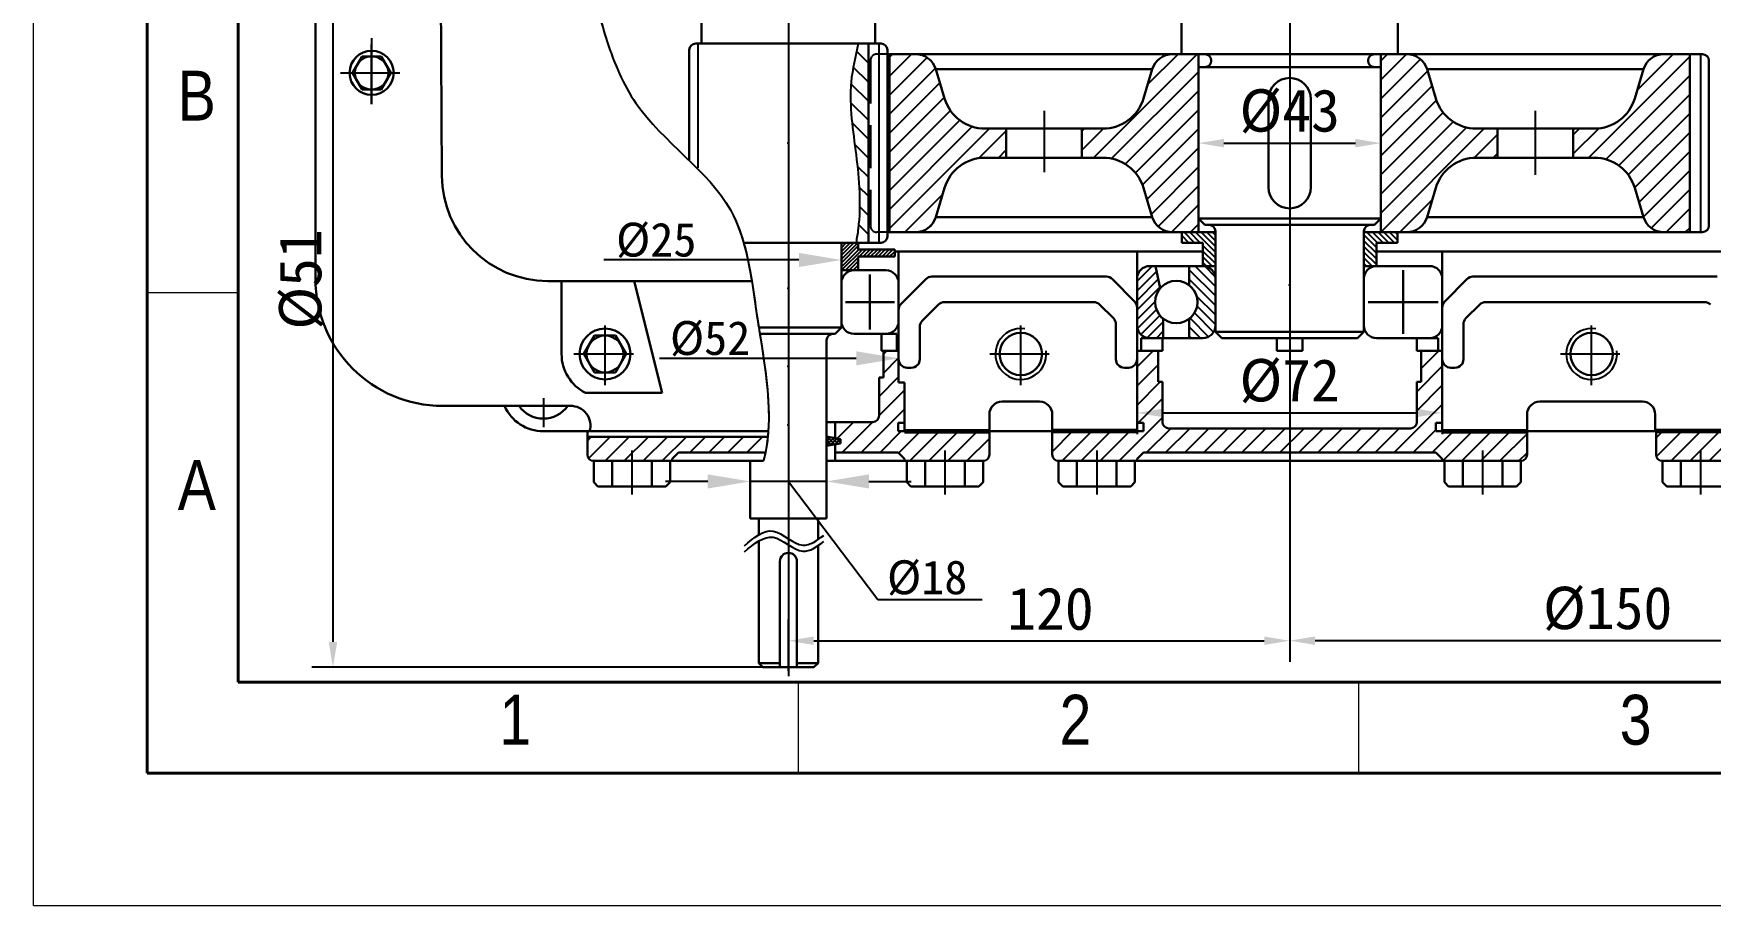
# Model space of a CAD drawing. Header units: millimetres. Extents: x 918 to 1207, y 512 to 723.
# Drawn here: x 918.2 to 1017.1, y 512.5 to 563.9 of the extents above; entities that cross this region are included whole.
import ezdxf
from ezdxf.enums import TextEntityAlignment as Align

# ---------------------------------------------------------------- set-up
doc = ezdxf.new("R2010")
doc.units = ezdxf.units.MM
doc.header["$PDSIZE"] = -1
for name, pattern in [('CENTER', [10.16, 6.35, -1.27, 1.27, -1.27]), ('CENTERX2', [20.32, 12.7, -2.54, 2.54, -2.54]), ('HIDDEN', [1.905, 1.27, -0.635])]:
    doc.linetypes.add(name, pattern=pattern)
doc.layers.get('0').update_dxf_attribs({"lineweight": 30})
for name, color, linetype in [('中心线', 1, 'CENTER'), ('细线', 7, 'Continuous'), ('虚线', 7, 'HIDDEN')]:
    doc.layers.add(name, color=color, linetype=linetype)
for name, color, linetype, lineweight in [('特粗线', 7, 'Continuous', 60), ('粗实线', 7, 'Continuous', 40), ('细实线', 7, 'Continuous', 18)]:
    doc.layers.add(name, color=color, linetype=linetype, lineweight=lineweight)
doc.styles.add('SEACAD_arial_ttf', font='arial.ttf', dxfattribs={"height": 0.2})
doc.dimstyles.new('ISO-25', dxfattribs={"dimtxt": 2.5, "dimasz": 1.5, "dimexe": 1.25, "dimexo": 0.625, "dimtad": 1, "dimdec": 0, "dimlfac": 4, "dimtxsty": 'Standard', "dimcen": 2.5, "dimadec": 0, "dimazin": 0, "dimtfac": 1, "dimtdec": 0, "dimtmove": 0, "dimatfit": 3, "dimfxl": 1, "dimarcsym": 0})

# ---------------------------------------------------------------- blocks, each defined once
blk = doc.blocks.new('*D62')
at = {"layer": 'Defpoints', "color": 0, "transparency": 16777216}
for p in [(992.309, 532.583), (992.309, 528.079), (962.747, 525.685)]:
    blk.add_point(p, dxfattribs=at)
at = {"layer": '细线', "color": 0, "lineweight": -2, "transparency": 16777216}
for p, q in [((992.309, 531.958), (992.309, 526.829)), ((962.747, 526.31), (962.747, 529.329)), ((964.247, 528.079), (990.809, 528.079))]:
    blk.add_line(p, q, dxfattribs=at)
at = {"layer": '细线', "color": 0, "transparency": 16777216}
for points in [[(964.247, 528.329), (964.247, 527.829), (962.747, 528.079)], [(990.809, 528.329), (990.809, 527.829), (992.309, 528.079)]]:
    blk.add_solid(points, dxfattribs=at)
at = {"layer": '细线', "color": 0, "transparency": 16777216, "insert": (978.2, 529.954), "char_height": 2.5, "attachment_point": 5}
blk.add_mtext('120', dxfattribs=at)
blk = doc.blocks.new('*D63')
at = {"layer": 'Defpoints', "color": 0, "transparency": 16777216}
for p in [(992.309, 530.101), (1029.809, 530.103), (1029.809, 528.085)]:
    blk.add_point(p, dxfattribs=at)
at = {"layer": '细线', "color": 0, "lineweight": -2, "transparency": 16777216}
for p, q in [((992.309, 529.476), (992.309, 526.835)), ((1029.809, 529.478), (1029.809, 526.835)), ((993.809, 528.085), (1028.309, 528.085))]:
    blk.add_line(p, q, dxfattribs=at)
at = {"layer": '细线', "color": 0, "transparency": 16777216}
for points in [[(993.809, 528.335), (993.809, 527.835), (992.309, 528.085)], [(1028.309, 528.335), (1028.309, 527.835), (1029.809, 528.085)]]:
    blk.add_solid(points, dxfattribs=at)
at = {"layer": '细线', "color": 0, "transparency": 16777216, "insert": (1011.059, 529.96), "char_height": 2.5, "attachment_point": 5}
blk.add_mtext('%%c150', dxfattribs=at)
blk = doc.blocks.new('*D65')
at = {"layer": 'Defpoints', "color": 0, "transparency": 16777216}
for p in [(992.309, 574.752), (935.889, 526.513), (962.747, 526.513)]:
    blk.add_point(p, dxfattribs=at)
at = {"layer": '细线', "color": 0, "lineweight": -2, "transparency": 16777216}
for p, q in [((991.684, 574.752), (934.639, 574.752)), ((935.889, 573.252), (935.889, 528.013)), ((962.122, 526.513), (934.639, 526.513))]:
    blk.add_line(p, q, dxfattribs=at)
at = {"layer": '细线', "color": 0, "transparency": 16777216}
for points in [[(935.639, 573.252), (936.139, 573.252), (935.889, 574.752)], [(935.639, 528.013), (936.139, 528.013), (935.889, 526.513)]]:
    blk.add_solid(points, dxfattribs=at)
at = {"layer": '细线', "color": 0, "transparency": 16777216, "insert": (934.014, 549.392), "char_height": 2.5, "attachment_point": 5, "rotation": 90}
blk.add_mtext('%%c51', dxfattribs=at)
blk = doc.blocks.new('*D73')
at = {"layer": 'Defpoints', "color": 0, "transparency": 16777216}
for p in [(986.934, 561.918), (997.684, 561.918), (997.684, 557.433)]:
    blk.add_point(p, dxfattribs=at)
at = {"layer": '细线', "color": 0, "lineweight": -2, "transparency": 16777216}
for p, q in [((986.934, 561.293), (986.934, 556.183)), ((997.684, 561.293), (997.684, 556.183)), ((988.434, 557.433), (996.184, 557.433))]:
    blk.add_line(p, q, dxfattribs=at)
at = {"layer": '细线', "color": 0, "transparency": 16777216}
for points in [[(988.434, 557.683), (988.434, 557.183), (986.934, 557.433)], [(996.184, 557.683), (996.184, 557.183), (997.684, 557.433)]]:
    blk.add_solid(points, dxfattribs=at)
at = {"layer": '细线', "color": 0, "transparency": 16777216, "insert": (992.309, 559.308), "char_height": 2.5, "attachment_point": 5}
blk.add_mtext('%%c43', dxfattribs=at)
blk = doc.blocks.new('*D75')
at = {"layer": 'Defpoints', "color": 0, "transparency": 16777216}
for p in [(983.309, 545.183), (1001.308, 545.183), (1001.308, 541.519)]:
    blk.add_point(p, dxfattribs=at)
at = {"layer": '细线', "color": 0, "lineweight": -2, "transparency": 16777216}
for p, q in [((983.309, 544.558), (983.309, 540.269)), ((1001.308, 544.558), (1001.308, 540.269)), ((984.809, 541.519), (999.808, 541.519))]:
    blk.add_line(p, q, dxfattribs=at)
at = {"layer": '细线', "color": 0, "transparency": 16777216}
for points in [[(984.809, 541.769), (984.809, 541.269), (983.309, 541.519)], [(999.808, 541.769), (999.808, 541.269), (1001.308, 541.519)]]:
    blk.add_solid(points, dxfattribs=at)
at = {"layer": '细线', "color": 0, "transparency": 16777216, "insert": (992.309, 543.394), "char_height": 2.5, "attachment_point": 5}
blk.add_mtext('%%c72', dxfattribs=at)

msp = doc.modelspace()

# ---------------------------------------------------------------- hatches: boundary and pattern name
at = {"layer": '细线'}
h = msp.add_hatch(dxfattribs=at)
h.set_pattern_fill('ANSI31', color=256, scale=0.25)
h.set_pattern_definition([(45, (873.778, 493.07186), (-0.561266, 0.561266), [])])
h.paths.add_polyline_path([(962.747, 596.933), (956.269, 596.933), (955.894, 597.308), (955.894, 597.433), (951.269, 597.433, 0.414214), (950.894, 597.058), (950.894, 595.683), (955.894, 595.683), (956.269, 595.683), (956.269, 595.183), (955.894, 595.183), (955.894, 592.808), (956.247, 592.808), (956.247, 590.933), (957.144, 590.933), (957.144, 592.508), (957.394, 592.508), (957.394, 594.758, -0.414214), (957.769, 595.133), (962.747, 595.133)])
h.paths.add_polyline_path([(974.6, 597.058, 0.414214), (974.225, 597.433), (969.6, 597.433), (969.6, 597.308), (969.225, 596.933), (965.247, 596.933), (962.747, 596.933), (962.747, 595.133), (967.725, 595.133, -0.414214), (968.1, 594.758), (968.1, 592.508), (968.35, 592.508), (968.35, 590.933), (969.247, 590.933), (969.247, 592.808), (969.6, 592.808), (969.6, 595.183), (969.225, 595.183), (969.225, 595.683), (969.6, 595.683), (974.6, 595.683)])
h.paths.add_polyline_path([(992.309, 596.933), (983.684, 596.933), (983.309, 597.308), (983.309, 597.433), (978.684, 597.433, 0.414214), (978.309, 597.058), (978.309, 595.683), (983.309, 595.683), (983.684, 595.683), (983.684, 595.183), (983.309, 595.183), (983.309, 590.933), (984.559, 590.933), (984.559, 592.758), (984.809, 592.758), (984.809, 595.133, -0.414214), (985.184, 595.508), (992.309, 595.508)])
h.paths.add_polyline_path([(1006.308, 597.058, 0.414214), (1005.933, 597.433), (1001.308, 597.433), (1001.308, 597.308), (1000.933, 596.933), (992.309, 596.933), (992.309, 595.508), (999.433, 595.508, -0.414214), (999.808, 595.133), (999.808, 592.758), (1000.058, 592.758), (1000.058, 590.933), (1001.308, 590.933), (1001.308, 595.183), (1000.933, 595.183), (1000.933, 595.683), (1001.308, 595.683), (1006.308, 595.683)])
h.paths.add_polyline_path([(1024.559, 596.109), (1024.226, 596.169), (1024.226, 596.429), (1024.559, 596.488), (1024.559, 596.933), (1019.293, 596.933), (1018.918, 597.308), (1018.918, 597.433), (1014.293, 597.433, 0.414214), (1013.918, 597.058), (1013.918, 595.683), (1018.918, 595.683), (1019.293, 595.683), (1019.293, 595.183), (1018.918, 595.183), (1018.918, 593.308), (1019.184, 593.308), (1019.184, 591.183), (1020.168, 591.183), (1020.168, 593.008), (1020.418, 593.008), (1020.418, 594.758, -0.414214), (1020.793, 595.133), (1024.559, 595.133)])
h.paths.add_polyline_path([(1045.699, 597.058, 0.414214), (1045.324, 597.433), (1040.699, 597.433), (1040.699, 597.308), (1040.324, 596.933), (1035.059, 596.933), (1035.059, 596.488), (1035.391, 596.429), (1035.391, 596.169), (1035.059, 596.109), (1035.059, 595.133), (1038.824, 595.133, -0.414214), (1039.199, 594.758), (1039.199, 593.008), (1039.449, 593.008), (1039.449, 591.183), (1040.434, 591.183), (1040.434, 593.308), (1040.699, 593.308), (1040.699, 595.683), (1045.699, 595.683)])
edge = h.paths.add_edge_path()
edge.add_spline(control_points=[(961.394, 539.183), (961.416, 539.291), (961.436, 539.399), (961.454, 539.509)], knot_values=[279.245164, 279.245164, 279.245164, 279.245164, 280.663762, 280.663762, 280.663762, 280.663762], degree=3, periodic=0)
edge.add_spline(control_points=[(961.454, 539.509), (961.487, 539.707), (961.513, 539.907), (961.534, 540.108)], knot_values=[276.673071, 276.673071, 276.673071, 276.673071, 279.245164, 279.245164, 279.245164, 279.245164], degree=3, periodic=0)
edge.add_line((961.534, 540.108), (950.894, 540.108))
edge.add_line((950.894, 540.108), (950.894, 539.058))
edge.add_arc((951.269, 539.058), 0.375, 180, 270)
edge.add_line((951.269, 538.683), (955.894, 538.683))
edge.add_line((955.894, 538.683), (955.894, 538.808))
edge.add_line((955.894, 538.808), (956.269, 539.183))
edge.add_line((956.269, 539.183), (960.247, 539.183))
edge.add_line((960.247, 539.183), (961.394, 539.183))
h.paths.add_polyline_path([(974.6, 540.433), (969.6, 540.433), (969.225, 540.433), (969.225, 540.933), (969.6, 540.933), (969.6, 543.308), (969.247, 543.308), (969.247, 545.183), (968.35, 545.183), (968.35, 543.608), (968.1, 543.608), (968.1, 541.358, -0.414214), (967.725, 540.983), (965.497, 540.983), (965.497, 540.038), (965.829, 539.979), (965.829, 539.719), (965.497, 539.659), (965.497, 539.183), (969.225, 539.183), (969.6, 538.808), (969.6, 538.683), (974.225, 538.683, 0.414214), (974.6, 539.058)])
h.paths.add_polyline_path([(992.309, 540.608), (985.184, 540.608, -0.414214), (984.809, 540.983), (984.809, 543.358), (984.559, 543.358), (984.559, 545.183), (983.309, 545.183), (983.309, 540.933), (983.684, 540.933), (983.684, 540.433), (983.309, 540.433), (978.309, 540.433), (978.309, 539.058, 0.414214), (978.684, 538.683), (983.309, 538.683), (983.309, 538.808), (983.684, 539.183), (992.309, 539.183)])
h.paths.add_polyline_path([(1006.308, 540.433), (1001.308, 540.433), (1000.933, 540.433), (1000.933, 540.933), (1001.308, 540.933), (1001.308, 545.183), (1000.058, 545.183), (1000.058, 543.358), (999.808, 543.358), (999.808, 540.983, -0.414214), (999.433, 540.608), (992.309, 540.608), (992.309, 539.183), (1000.933, 539.183), (1001.308, 538.808), (1001.308, 538.683), (1005.933, 538.683, 0.414214), (1006.308, 539.058)])
h.paths.add_polyline_path([(1029.809, 540.983), (1020.793, 540.983, -0.414214), (1020.418, 541.358), (1020.418, 543.108), (1020.168, 543.108), (1020.168, 544.933), (1019.184, 544.933), (1019.184, 542.808), (1018.918, 542.808), (1018.918, 540.933), (1019.293, 540.933), (1019.293, 540.433), (1018.918, 540.433), (1013.918, 540.433), (1013.918, 539.058, 0.414214), (1014.293, 538.683), (1018.918, 538.683), (1018.918, 538.808), (1019.293, 539.183), (1029.809, 539.183)])
h.paths.add_polyline_path([(1045.699, 540.433), (1040.699, 540.433), (1040.324, 540.433), (1040.324, 540.933), (1040.699, 540.933), (1040.699, 542.808), (1040.434, 542.808), (1040.434, 544.933), (1039.449, 544.933), (1039.449, 543.108), (1039.199, 543.108), (1039.199, 541.358, -0.414214), (1038.824, 540.983), (1029.809, 540.983), (1029.809, 539.183), (1040.324, 539.183), (1040.699, 538.808), (1040.699, 538.683), (1045.324, 538.683, 0.414214), (1045.699, 539.058)])
h = msp.add_hatch(dxfattribs=at)
h.set_pattern_fill('ANSI31', color=256, scale=0.125)
h.set_pattern_definition([(45, (873.77803, 493.07186), (-0.280633, 0.280633), [])])
h.paths.add_polyline_path([(957.372, 589.933), (956.997, 589.933, 0.414214), (956.247, 589.183), (956.247, 588.058), (956.935, 588.058, -0.248317), (957.372, 588.885)])
h.paths.add_polyline_path([(956.935, 588.058), (956.247, 588.058), (956.247, 586.933, 0.404901), (956.973, 586.183), (957.21, 587.369, -0.192255)])
h.paths.add_polyline_path([(984.854, 590.183), (984.059, 590.183, 0.414214), (983.309, 589.433), (983.309, 588.058), (984.371, 588.058, -0.231561), (984.854, 589.045)])
h.paths.add_polyline_path([(984.672, 587.244, -0.178973), (984.371, 588.058), (983.309, 588.058), (983.309, 586.683, 0.414214), (984.059, 585.933), (984.403, 585.933)])
h.paths.add_polyline_path([(984.403, 550.183), (984.059, 550.183, 0.414214), (983.309, 549.433), (983.309, 548.058), (984.371, 548.058, -0.178973), (984.672, 548.871)])
h.paths.add_polyline_path([(984.854, 547.071, -0.231561), (984.371, 548.058), (983.309, 548.058), (983.309, 546.683, 0.414214), (984.059, 545.933), (984.854, 545.933)])
h.paths.add_polyline_path([(1020.726, 589.212), (1020.726, 590.433), (1019.934, 590.433, 0.414214), (1019.184, 589.683), (1019.184, 588.058), (1020.184, 588.058, -0.223203)])
h.paths.add_polyline_path([(1020.184, 588.058), (1019.184, 588.058), (1019.184, 586.433, 0.414214), (1019.934, 585.683), (1020.171, 585.683), (1020.685, 586.938, -0.213833)])
h.paths.add_polyline_path([(1020.171, 550.433), (1019.934, 550.433, 0.414214), (1019.184, 549.683), (1019.184, 548.058), (1020.184, 548.058, -0.213833), (1020.685, 549.177)])
h.paths.add_polyline_path([(1020.726, 546.903, -0.223203), (1020.184, 548.058), (1019.184, 548.058), (1019.184, 546.433, 0.414214), (1019.934, 545.683), (1020.726, 545.683)])
h = msp.add_hatch(dxfattribs=at)
h.set_pattern_fill('ANSI31', color=256, scale=0.125, angle=90)
h.set_pattern_definition([(135, (873.77803, 493.07186), (-0.280633, -0.280633), [])])
h.paths.add_polyline_path([(987.184, 590.183), (986.388, 590.183), (986.388, 589.045, -0.231561), (986.871, 588.058), (987.934, 588.058), (987.934, 589.433, 0.414214)])
h.paths.add_polyline_path([(987.934, 588.058), (986.871, 588.058, -0.231561), (986.388, 587.071), (986.388, 585.933), (987.184, 585.933, 0.414214), (987.934, 586.683)])
h.paths.add_polyline_path([(987.934, 549.433, 0.414214), (987.184, 550.183), (986.388, 550.183), (986.388, 549.045, -0.231561), (986.871, 548.058), (987.934, 548.058)])
h.paths.add_polyline_path([(987.934, 548.058), (986.871, 548.058, -0.231561), (986.388, 547.071), (986.388, 545.933), (987.184, 545.933, 0.414214), (987.934, 546.683)])
h.paths.add_polyline_path([(958.872, 589.933), (958.497, 589.933), (958.497, 588.885, -0.248317), (958.935, 588.058), (959.622, 588.058), (959.622, 589.183, 0.414214)])
h.paths.add_polyline_path([(959.622, 588.058), (958.935, 588.058, -0.248317), (958.497, 587.231), (958.497, 586.183), (958.872, 586.183, 0.414214), (959.622, 586.933)])
h.paths.add_polyline_path([(1024.184, 589.683, 0.414214), (1023.434, 590.433), (1022.641, 590.433), (1022.641, 589.212, -0.223203), (1023.184, 588.058), (1024.184, 588.058)])
h.paths.add_polyline_path([(1024.184, 588.058), (1023.184, 588.058, -0.223203), (1022.641, 586.903), (1022.641, 585.683), (1023.434, 585.683, 0.414214), (1024.184, 586.433)])
h.paths.add_polyline_path([(1024.184, 548.058), (1023.184, 548.058, -0.223203), (1022.641, 546.903), (1022.641, 545.683), (1023.434, 545.683, 0.414214), (1024.184, 546.433)])
h.paths.add_polyline_path([(1024.184, 549.683, 0.414214), (1023.434, 550.433), (1023.184, 550.433), (1022.641, 550.433), (1022.641, 549.212, -0.223203), (1023.184, 548.058), (1024.184, 548.058)])
h = msp.add_hatch(dxfattribs=at)
h.set_pattern_fill('ANSI31', color=256, scale=0.075, angle=90)
h.set_pattern_definition([(135, (873.77803, 493.07186), (-0.1683798, -0.1683798), [])])
h.paths.add_polyline_path([(987.196, 584.558), (985.946, 584.558), (985.946, 583.933), (986.934, 583.933), (987.934, 583.933), (987.934, 585.933), (987.196, 585.933)])
h.paths.add_polyline_path([(996.684, 583.933), (997.684, 583.933), (998.671, 583.933), (998.671, 584.558), (997.421, 584.558), (997.421, 585.933), (996.684, 585.933)])
h.paths.add_polyline_path([(987.196, 551.558), (987.196, 550.183), (987.934, 550.183), (987.934, 552.183), (986.934, 552.183), (985.946, 552.183), (985.946, 551.558)])
h.paths.add_polyline_path([(997.421, 551.558), (998.671, 551.558), (998.671, 552.183), (997.684, 552.183), (996.684, 552.183), (996.684, 550.183), (997.421, 550.183)])
h = msp.add_hatch(dxfattribs=at)
h.set_pattern_fill('ANSI31', color=256, scale=0.25, angle=90)
h.set_pattern_definition([(135, (873.778, 493.07186), (-0.561266, -0.561266), [])])
edge = h.paths.add_edge_path()
edge.add_spline(control_points=[(966.872, 563.308), (966.695, 562.551), (966.188, 560.388), (966.804, 556.721), (967.063, 553.54), (966.783, 551.83), (966.739, 551.558)], knot_values=[0, 0, 0, 0, 9.25978, 26.467171, 43.932983, 47.240176, 47.240176, 47.240176, 47.240176], degree=3, periodic=0)
edge.add_line((966.739, 551.558), (966.872, 551.558))
edge.add_line((966.872, 551.558), (967.463, 551.558))
edge.add_line((967.463, 551.558), (967.463, 563.308))
edge.add_line((967.463, 563.308), (966.872, 563.308))
h = msp.add_hatch(dxfattribs=at)
h.set_pattern_fill('ANSI31', color=256, scale=0.25)
h.set_pattern_definition([(45, (992.3085, 549.0577), (-0.561266, 0.561266), [])])
h.paths.add_polyline_path([(975.585, 558.29), (974.353, 558.29, -0.331376), (971.958, 560.073), (971.444, 561.791, 0.331376), (970.246, 562.683), (968.713, 562.683), (968.713, 552.183), (970.246, 552.183, 0.331376), (971.444, 553.074), (971.958, 554.792, -0.331376), (974.353, 556.575), (975.585, 556.575)])
h.paths.add_polyline_path([(986.934, 562.683), (985.4, 562.683, 0.331376), (984.203, 561.791), (983.688, 560.073, -0.331376), (981.293, 558.29), (980.062, 558.29), (980.062, 556.575), (981.293, 556.575, -0.331376), (983.688, 554.792), (984.203, 553.074, 0.331376), (985.4, 552.183), (986.934, 552.183)])
h.paths.add_polyline_path([(1004.555, 558.29), (1003.324, 558.29, -0.331376), (1000.929, 560.073), (1000.414, 561.791, 0.331376), (999.217, 562.683), (997.684, 562.683), (997.684, 552.183), (999.217, 552.183, 0.331376), (1000.414, 553.074), (1000.929, 554.792, -0.331376), (1003.324, 556.575), (1004.555, 556.575)])
h.paths.add_polyline_path([(1015.904, 562.683), (1014.371, 562.683, 0.331376), (1013.173, 561.791), (1012.659, 560.073, -0.331376), (1010.264, 558.29), (1009.032, 558.29), (1009.032, 556.575), (1010.264, 556.575, -0.331376), (1012.659, 554.792), (1013.173, 553.074, 0.331376), (1014.371, 552.183), (1015.904, 552.183)])
h = msp.add_hatch(dxfattribs=at)
h.set_pattern_fill('ANSI31', color=256, scale=0.05)
h.set_pattern_definition([(45, (873.77803, 493.07186), (-0.1122532, 0.1122532), [])])
h.paths.add_polyline_path([(966.872, 550.746), (969.017, 550.746), (969.017, 551.164), (966.872, 551.164), (966.872, 551.558), (965.872, 551.558), (965.872, 549.933), (966.872, 549.933)])
h = msp.add_hatch(dxfattribs=at)
h.set_pattern_fill('ANSI37', color=256, scale=0.05)
h.set_pattern_definition([(45, (873.77803, 493.07186), (-0.1122532, 0.1122532), []), (135, (873.77803, 493.07186), (-0.1122532, -0.1122532), [])])
h.paths.add_polyline_path([(965.829, 539.979), (964.997, 540.127), (964.997, 539.57), (965.829, 539.719)])

# ---------------------------------------------------------------- linework, layer by layer
for p, q in [((942.258, 566.308), (942.31, 555.52)), ((934.858, 549.433), (934.858, 565.558)), ((956.906, 562.933), (956.906, 556.454)), ((958.622, 563.308), (957.281, 563.308)), ((966.872, 563.308), (968.213, 563.308)), ((967.463, 563.308), (967.463, 551.558)), ((968.588, 562.933), (968.588, 551.933)), ((987.309, 562.683), (968.588, 562.683)), ((968.713, 562.683), (968.713, 552.183)), ((997.684, 562.683), (1016.654, 562.683)), ((1015.904, 562.683), (1015.904, 552.183)), ((937.608, 562.552), (937.046, 561.578)), ((938.733, 562.552), (937.608, 562.552)), ((939.296, 561.578), (938.733, 562.552)), ((971.444, 561.791), (971.958, 560.073)), ((971.444, 561.791), (984.203, 561.791)), ((984.203, 561.791), (983.688, 560.073)), ((986.934, 561.918), (987.309, 561.918)), ((997.309, 561.918), (987.309, 561.918)), ((987.684, 562.308), (987.684, 562.293)), ((996.934, 562.308), (996.934, 562.293)), ((997.309, 561.918), (997.684, 561.918)), ((1000.414, 561.791), (1000.929, 560.073)), ((1000.414, 561.791), (1013.173, 561.791)), ((1013.173, 561.791), (1012.659, 560.073)), ((1017.029, 562.308), (1017.029, 552.558)), ((937.046, 561.578), (937.608, 560.604)), ((938.733, 560.604), (939.296, 561.578)), ((937.608, 560.604), (938.733, 560.604)), ((991.059, 560.029), (991.059, 557.433)), ((993.559, 560.029), (993.559, 557.433)), ((977.823, 558.29), (974.353, 558.29)), ((975.585, 558.29), (975.585, 556.575)), ((977.823, 558.29), (981.293, 558.29)), ((980.062, 558.29), (980.062, 556.575)), ((1006.794, 558.29), (1003.324, 558.29)), ((1004.555, 558.29), (1004.555, 556.575)), ((1006.794, 558.29), (1010.264, 558.29)), ((1009.032, 558.29), (1009.032, 556.575)), ((991.059, 554.837), (991.059, 557.433)), ((993.559, 554.837), (993.559, 557.433)), ((977.823, 556.575), (974.353, 556.575)), ((977.823, 556.575), (981.293, 556.575)), ((1006.794, 556.575), (1003.324, 556.575)), ((1006.794, 556.575), (1010.264, 556.575)), ((971.444, 553.074), (971.958, 554.792)), ((984.203, 553.074), (983.688, 554.792)), ((1000.414, 553.074), (1000.929, 554.792)), ((1013.173, 553.074), (1012.659, 554.792)), ((971.444, 553.074), (984.203, 553.074)), ((987.309, 552.608), (986.934, 552.983)), ((986.934, 552.983), (997.684, 552.983)), ((997.309, 552.608), (997.684, 552.983)), ((1000.414, 553.074), (1013.173, 553.074)), ((986.934, 552.183), (968.588, 552.183)), ((985.946, 551.558), (985.946, 552.183)), ((986.934, 552.183), (987.934, 552.183)), ((987.559, 552.608), (987.309, 552.608)), ((987.559, 552.608), (997.059, 552.608)), ((987.934, 549.433), (987.934, 552.233)), ((996.684, 549.433), (996.684, 552.233)), ((997.684, 552.183), (996.684, 552.183)), ((997.309, 552.608), (997.059, 552.608)), ((1016.654, 552.183), (997.684, 552.183)), ((998.671, 551.558), (998.671, 552.183)), ((965.872, 546.558), (965.872, 551.558)), ((966.872, 551.558), (968.213, 551.558)), ((966.872, 551.164), (966.872, 551.558)), ((966.872, 551.164), (969.017, 551.164)), ((969.017, 551.164), (969.017, 550.746)), ((969.017, 551.044), (987.196, 551.044)), ((969.247, 549.183), (969.247, 551.044)), ((983.309, 549.433), (983.309, 551.044)), ((987.196, 551.558), (985.946, 551.558)), ((987.196, 550.183), (987.196, 551.558)), ((997.421, 550.183), (997.421, 551.558)), ((997.421, 551.558), (998.671, 551.558)), ((997.421, 551.044), (1023.184, 551.044)), ((1001.308, 549.433), (1001.308, 551.044)), ((966.872, 549.933), (965.872, 549.933)), ((968.497, 549.933), (966.622, 549.933)), ((966.872, 549.933), (966.872, 550.746)), ((969.017, 550.746), (966.872, 550.746)), ((987.184, 550.183), (984.059, 550.183)), ((984.403, 550.183), (984.672, 548.871)), ((986.388, 550.183), (986.388, 549.045)), ((987.196, 550.183), (987.934, 550.183)), ((997.434, 550.183), (996.684, 550.183)), ((997.434, 550.183), (1000.558, 550.183)), ((998.996, 546.183), (998.996, 549.933)), ((948.56, 549.301), (960.587, 549.301)), ((949.372, 544.995), (949.372, 549.301)), ((955.295, 542.703), (953.658, 549.301)), ((967.56, 546.433), (967.56, 549.683)), ((969.247, 549.183), (969.247, 546.933)), ((970.851, 549.411), (969.394, 547.954)), ((971.204, 549.558), (975.839, 549.558)), ((981.499, 549.558), (975.839, 549.558)), ((981.852, 549.411), (983.163, 548.101)), ((983.309, 549.433), (983.309, 546.683)), ((1001.308, 549.433), (1001.308, 546.683)), ((1002.765, 549.411), (1001.454, 548.101)), ((1003.118, 549.558), (1008.778, 549.558)), ((1017.519, 549.558), (1008.778, 549.558)), ((966.122, 548.058), (968.997, 548.058)), ((971.601, 547.911), (970.644, 546.954)), ((971.954, 548.058), (975.839, 548.058)), ((980.749, 548.058), (975.839, 548.058)), ((981.102, 547.911), (981.913, 547.101)), ((996.934, 548.058), (1001.058, 548.058)), ((1003.515, 547.911), (1002.704, 547.101)), ((1003.868, 548.058), (1008.778, 548.058)), ((1016.769, 548.058), (1008.778, 548.058)), ((969.247, 546.183), (969.247, 546.933)), ((984.854, 547.071), (984.854, 545.933)), ((986.388, 547.071), (986.388, 545.933)), ((951.31, 546.078), (950.685, 544.995)), ((952.56, 546.078), (951.31, 546.078)), ((953.185, 544.995), (952.56, 546.078)), ((961.001, 546.558), (965.872, 546.558)), ((965.497, 546.183), (965.372, 546.183)), ((965.872, 546.558), (965.497, 546.183)), ((968.247, 546.183), (968.247, 545.183)), ((969.144, 546.183), (968.247, 546.183)), ((969.144, 545.183), (969.144, 546.183)), ((969.247, 546.183), (969.247, 543.308)), ((970.497, 544.683), (970.497, 546.601)), ((982.059, 544.683), (982.059, 546.747)), ((983.309, 545.933), (983.309, 546.683)), ((983.309, 545.933), (983.309, 540.433)), ((983.559, 545.183), (983.559, 545.933)), ((983.559, 545.933), (984.059, 545.933)), ((987.184, 545.933), (984.059, 545.933)), ((984.809, 545.183), (984.809, 545.933)), ((987.934, 546.308), (987.934, 546.683)), ((987.934, 546.308), (996.684, 546.308)), ((991.559, 545.183), (991.559, 545.933)), ((993.059, 545.183), (993.059, 545.933)), ((996.684, 546.308), (996.684, 546.683)), ((997.434, 545.933), (1000.558, 545.933)), ((999.808, 545.183), (999.808, 545.933)), ((1001.058, 545.933), (1000.558, 545.933)), ((1001.058, 545.183), (1001.058, 545.933)), ((1001.308, 545.933), (1001.308, 546.683)), ((1001.308, 545.933), (1001.308, 540.433)), ((1002.558, 544.683), (1002.558, 546.747)), ((950.685, 544.995), (951.31, 543.913)), ((951.935, 544.995), (951.935, 544.995)), ((951.935, 544.995), (951.935, 544.995)), ((951.935, 544.995), (951.935, 544.995)), ((951.935, 544.995), (951.935, 544.995)), ((952.56, 543.913), (953.185, 544.995)), ((964.997, 535.281), (964.997, 545.808)), ((969.247, 545.183), (968.247, 545.183)), ((968.35, 545.183), (968.35, 543.608)), ((983.309, 545.183), (984.809, 545.183)), ((984.559, 543.358), (984.559, 545.183)), ((992.309, 545.183), (991.559, 545.183)), ((992.309, 545.183), (993.059, 545.183)), ((1001.308, 545.183), (999.808, 545.183)), ((1000.058, 543.358), (1000.058, 545.183)), ((951.31, 543.913), (952.56, 543.913)), ((969.747, 544.183), (969.997, 544.183)), ((982.809, 544.183), (982.559, 544.183)), ((1001.808, 544.183), (1002.058, 544.183)), ((968.1, 543.608), (968.1, 541.358)), ((968.35, 543.608), (968.1, 543.608)), ((969.247, 543.308), (969.6, 543.308)), ((969.6, 543.308), (969.6, 540.433)), ((983.309, 543.058), (983.309, 540.433)), ((984.559, 543.358), (984.809, 543.358)), ((984.809, 543.358), (984.809, 540.983)), ((1000.058, 543.358), (999.808, 543.358)), ((999.808, 543.358), (999.808, 540.983)), ((1001.308, 543.058), (1001.308, 540.433)), ((944.932, 541.933), (942.358, 541.933)), ((947.888, 541.933), (944.932, 541.933)), ((949.886, 541.933), (947.888, 541.933)), ((950.789, 542.703), (954.409, 542.703)), ((954.409, 542.703), (955.295, 542.703)), ((975.35, 542.183), (977.559, 542.183)), ((1007.058, 542.183), (1013.117, 542.183)), ((967.725, 540.983), (964.997, 540.983)), ((965.497, 540.983), (965.497, 540.038)), ((969.225, 540.933), (969.6, 540.933)), ((969.225, 540.933), (969.225, 540.433)), ((969.6, 540.933), (969.6, 540.433)), ((974.6, 540.433), (974.6, 541.433)), ((978.309, 541.433), (978.309, 540.433)), ((983.309, 540.933), (983.684, 540.933)), ((983.309, 540.933), (983.309, 540.433)), ((983.684, 540.933), (983.684, 540.433)), ((1000.933, 540.933), (1001.308, 540.933)), ((1000.933, 540.933), (1000.933, 540.433)), ((1001.308, 540.933), (1001.308, 540.433)), ((1006.308, 540.433), (1006.308, 541.433)), ((1013.867, 541.433), (1013.867, 540.433)), ((950.894, 540.433), (948.299, 540.433)), ((961.561, 540.433), (950.894, 540.433)), ((950.894, 540.433), (950.894, 539.058)), ((950.894, 540.108), (961.534, 540.108)), ((964.997, 540.127), (965.829, 539.979)), ((965.829, 539.979), (965.829, 539.719)), ((969.6, 540.433), (969.225, 540.433)), ((974.6, 540.433), (974.6, 539.058)), ((974.6, 540.433), (978.309, 540.433)), ((978.309, 540.433), (978.309, 539.058)), ((983.684, 540.433), (983.309, 540.433)), ((985.184, 540.608), (992.309, 540.608)), ((999.433, 540.608), (992.309, 540.608)), ((1001.308, 540.433), (1000.933, 540.433)), ((1006.308, 540.433), (1006.308, 539.058)), ((1006.308, 540.433), (1013.918, 540.433)), ((1013.918, 540.433), (1013.918, 539.058)), ((956.269, 539.183), (955.894, 538.808)), ((956.269, 539.183), (960.247, 539.183)), ((960.247, 539.183), (961.394, 539.183)), ((964.997, 539.57), (965.829, 539.719)), ((965.497, 539.659), (965.497, 538.683)), ((969.225, 539.183), (965.497, 539.183)), ((969.225, 539.183), (969.6, 538.808)), ((983.684, 539.183), (983.309, 538.808)), ((983.684, 539.183), (992.309, 539.183)), ((1000.933, 539.183), (992.309, 539.183)), ((1000.933, 539.183), (1001.308, 538.808)), ((951.269, 538.683), (955.894, 538.683)), ((951.269, 538.683), (951.269, 537.434)), ((952.348, 538.683), (952.348, 537.184)), ((954.69, 538.683), (954.69, 537.184)), ((955.769, 538.683), (955.769, 537.434)), ((955.894, 538.683), (955.894, 538.808)), ((955.894, 538.683), (961.275, 538.683)), ((960.497, 535.281), (960.497, 538.683)), ((974.225, 538.683), (964.997, 538.683)), ((969.6, 538.683), (969.6, 538.808)), ((969.725, 538.683), (969.725, 537.434)), ((970.804, 538.683), (970.804, 537.184)), ((973.146, 538.683), (973.146, 537.184)), ((974.225, 538.683), (974.225, 537.434)), ((978.684, 538.683), (992.309, 538.683)), ((978.684, 538.683), (978.684, 537.434)), ((979.763, 538.683), (979.763, 537.184)), ((982.105, 538.683), (982.105, 537.184)), ((983.184, 538.683), (983.184, 537.434)), ((983.309, 538.683), (983.309, 538.808)), ((1005.933, 538.683), (992.309, 538.683)), ((1001.308, 538.683), (1001.308, 538.808)), ((1001.433, 538.683), (1001.433, 537.434)), ((1002.512, 538.683), (1002.512, 537.184)), ((1004.854, 538.683), (1004.854, 537.184)), ((1005.933, 538.683), (1005.933, 537.434)), ((1014.293, 538.683), (1029.809, 538.683)), ((1014.293, 538.683), (1014.293, 537.434)), ((1015.372, 538.683), (1015.372, 537.184)), ((951.519, 537.184), (951.269, 537.434)), ((951.519, 537.184), (953.519, 537.184)), ((955.519, 537.184), (953.519, 537.184)), ((955.519, 537.184), (955.769, 537.434)), ((969.975, 537.184), (969.725, 537.434)), ((969.975, 537.184), (971.975, 537.184)), ((973.975, 537.184), (971.975, 537.184)), ((973.975, 537.184), (974.225, 537.434)), ((978.934, 537.184), (978.684, 537.434)), ((978.934, 537.184), (980.934, 537.184)), ((982.934, 537.184), (980.934, 537.184)), ((982.934, 537.184), (983.184, 537.434)), ((1001.683, 537.184), (1001.433, 537.434)), ((1001.683, 537.184), (1003.683, 537.184)), ((1005.683, 537.184), (1003.683, 537.184)), ((1005.683, 537.184), (1005.933, 537.434)), ((1014.543, 537.184), (1014.293, 537.434)), ((1014.543, 537.184), (1016.543, 537.184)), ((1018.543, 537.184), (1016.543, 537.184)), ((960.497, 535.281), (964.997, 535.281)), ((960.997, 534.324), (960.997, 535.281)), ((964.497, 534.049), (964.497, 535.281)), ((960.997, 526.763), (960.997, 533.964)), ((964.497, 526.763), (964.497, 533.688)), ((962.247, 526.513), (962.247, 532.763)), ((963.247, 526.513), (963.247, 532.763)), ((961.247, 526.513), (960.997, 526.763)), ((960.997, 526.763), (962.247, 526.763)), ((962.747, 526.513), (961.247, 526.513)), ((962.747, 526.513), (964.247, 526.513)), ((963.247, 526.763), (964.497, 526.763)), ((964.247, 526.513), (964.497, 526.763))]:
    msp.add_line(p, q)
at = {"color": 7, "linetype": 'Continuous'}
for p, q in [((957.622, 565.808), (957.622, 563.308)), ((967.872, 565.808), (967.872, 563.308)), ((985.934, 565.683), (985.934, 562.683)), ((998.684, 565.683), (998.684, 562.683)), ((957.622, 563.308), (967.872, 563.308)), ((958.622, 563.308), (966.872, 563.308)), ((986.934, 562.683), (997.684, 562.683)), ((986.934, 562.683), (986.934, 552.183)), ((997.309, 562.683), (998.684, 562.683)), ((997.684, 562.683), (997.684, 552.183)), ((960.109, 551.558), (966.872, 551.558)), ((960.705, 551.558), (965.872, 551.558)), ((965.872, 549.183), (965.872, 546.933)), ((987.934, 546.683), (987.934, 549.433)), ((996.684, 546.683), (996.684, 549.433)), ((961.061, 546.183), (965.372, 546.183)), ((966.622, 546.183), (968.497, 546.183)), ((988.309, 545.933), (987.934, 546.308)), ((988.309, 545.933), (996.309, 545.933)), ((996.309, 545.933), (996.684, 546.308))]:
    msp.add_line(p, q, dxfattribs=at)
for centre, radius in [((938.171, 561.578), 1.3), ((938.171, 561.578), 0.986), ((985.621, 548.058), 1.25), ((951.935, 544.995), 1.5), ((951.935, 544.995), 1.086), ((976.455, 544.995), 1.25), ((1010.113, 544.995), 1.25)]:
    msp.add_circle(centre, radius)
for centre, radius, start, end in [((957.281, 562.933), 0.375, 90, 180), ((968.213, 562.933), 0.375, 0, 90), ((970.246, 561.433), 1.25, 16.66425, 90), ((985.4, 561.433), 1.25, 90, 163.33575), ((987.309, 562.308), 0.375, 0, 90), ((997.309, 562.308), 0.375, 90, 180), ((999.217, 561.433), 1.25, 16.66425, 90), ((1014.371, 561.433), 1.25, 90, 163.33575), ((1016.654, 562.308), 0.375, 0, 90), ((987.309, 562.293), 0.375, 270, 0), ((997.309, 562.293), 0.375, 180, 270), ((992.309, 560.029), 1.25, 0, 180), ((974.353, 560.79), 2.5, 196.66425, 270), ((981.293, 560.79), 2.5, 270, 343.33575), ((1003.324, 560.79), 2.5, 196.66425, 270), ((1010.264, 560.79), 2.5, 270, 343.33575), ((974.353, 554.075), 2.5, 90, 163.33575), ((981.293, 554.075), 2.5, 16.66425, 90), ((1003.324, 554.075), 2.5, 90, 163.33575), ((1010.264, 554.075), 2.5, 16.66425, 90), ((948.56, 555.551), 6.25, 180.27946, 270), ((992.309, 554.837), 1.25, 180, 0), ((970.246, 553.433), 1.25, 270, 343.33575), ((985.4, 553.433), 1.25, 196.66425, 270), ((999.217, 553.433), 1.25, 270, 343.33575), ((1014.371, 553.433), 1.25, 196.66425, 270), ((968.213, 551.933), 0.375, 270, 0), ((987.559, 552.233), 0.375, 0, 90), ((997.059, 552.233), 0.375, 90, 180), ((1016.654, 552.558), 0.375, 270, 0), ((966.622, 549.183), 0.75, 90, 180), ((968.497, 549.183), 0.75, 0, 90), ((984.059, 549.433), 0.75, 90, 180), ((987.184, 549.433), 0.75, 0, 90), ((997.434, 549.433), 0.75, 90, 180), ((1000.558, 549.433), 0.75, 0, 90), ((942.358, 549.433), 7.5, 180, 270), ((971.204, 549.058), 0.5, 90, 135), ((981.499, 549.058), 0.5, 45, 90), ((1003.118, 549.058), 0.5, 90, 135), ((969.747, 547.601), 0.5, 135, 180), ((971.954, 547.558), 0.5, 90, 135), ((980.749, 547.558), 0.5, 45, 90), ((982.809, 547.747), 0.5, 0, 45), ((1001.808, 547.747), 0.5, 135, 180), ((1003.868, 547.558), 0.5, 90, 135), ((1016.769, 547.558), 0.5, 45, 90), ((968.497, 546.933), 0.75, 270, 0), ((970.997, 546.601), 0.5, 135, 180), ((981.559, 546.747), 0.5, 0, 45), ((1003.058, 546.747), 0.5, 135, 180), ((965.372, 545.808), 0.375, 90, 180), ((984.059, 546.683), 0.75, 180, 270), ((987.184, 546.683), 0.75, 270, 0), ((997.434, 546.683), 0.75, 180, 270), ((1000.558, 546.683), 0.75, 270, 0), ((951.935, 544.995), 2.563, 180, 243.4528), ((969.747, 544.683), 0.5, 180, 270), ((969.997, 544.683), 0.5, 270, 0), ((982.559, 544.683), 0.5, 180, 270), ((982.809, 544.683), 0.5, 270, 0), ((1001.808, 544.683), 0.5, 180, 270), ((1002.058, 544.683), 0.5, 270, 0), ((948.299, 542.933), 2.5, 203.57818, 270), ((948.299, 542.933), 1.75, 214.8499, 325.1501), ((949.915, 540.777), 1.156, 342.645, 91.42452), ((975.35, 541.433), 0.75, 90, 180), ((977.559, 541.433), 0.75, 0, 90), ((1007.058, 541.433), 0.75, 90, 180), ((1013.117, 541.433), 0.75, 0, 90), ((967.725, 541.358), 0.375, 270, 0), ((985.184, 540.983), 0.375, 180, 270), ((999.433, 540.983), 0.375, 270, 0), ((951.269, 539.058), 0.375, 180, 270), ((974.225, 539.058), 0.375, 270, 0), ((978.684, 539.058), 0.375, 180, 270), ((1005.933, 539.058), 0.375, 270, 0), ((1014.293, 539.058), 0.375, 180, 270), ((962.747, 532.763), 0.5, 0, 180)]:
    msp.add_arc(centre, radius, start, end)
msp.add_arc((966.622, 546.933), 0.75, 180, 270, dxfattribs=at)
for p in [(962.747, 557.433), (962.747, 548.87), (992.309, 549.058), (962.747, 544.275), (962.747, 540.808)]:
    msp.add_point(p, dxfattribs=at)
at = {"layer": '中心线', "linetype": 'CENTERX2', "ltscale": 10}
for p, q in [((962.747, 603.504), (962.747, 525.981)), ((992.309, 603.504), (992.309, 530.101))]:
    msp.add_line(p, q, dxfattribs=at)
at = {"layer": '中心线'}
for p, q in [((938.171, 563.619), (938.171, 559.741)), ((938.171, 559.741), (938.171, 563.253)), ((936.338, 561.578), (939.841, 561.578)), ((977.823, 559.346), (977.823, 555.725)), ((1006.794, 559.343), (1006.794, 555.562)), ((951.935, 543.158), (951.935, 546.671)), ((976.455, 543.158), (976.455, 546.671)), ((1010.113, 543.158), (1010.113, 546.671)), ((950.102, 544.995), (953.605, 544.995)), ((974.622, 544.995), (978.125, 544.995)), ((1008.281, 544.995), (1011.783, 544.995)), ((948.299, 542.389), (948.299, 540.673)), ((953.519, 539.308), (953.519, 536.703)), ((971.975, 539.308), (971.975, 536.703)), ((980.934, 539.308), (980.934, 536.703)), ((1003.683, 539.308), (1003.683, 536.703)), ((1016.543, 539.308), (1016.543, 536.703))]:
    msp.add_line(p, q, dxfattribs=at)
at = {"layer": '中心线', "color": 7, "linetype": 'CENTERX2'}
for p, q in [((957.406, 563.308), (957.406, 555.986)), ((968.088, 563.308), (968.088, 551.558)), ((1016.529, 562.683), (1016.529, 552.183))]:
    msp.add_line(p, q, dxfattribs=at)
at = {"layer": '特粗线'}
for p, q in [((969.6, 540.433), (974.6, 540.433)), ((983.309, 540.433), (978.309, 540.433)), ((1001.308, 540.433), (1006.308, 540.433)), ((1018.918, 540.433), (1013.918, 540.433))]:
    msp.add_line(p, q, dxfattribs=at)
at = {"layer": '粗实线'}
for p, q in [((924.928, 714.706), (924.928, 520.262)), ((924.928, 520.262), (924.928, 714.706)), ((930.299, 709.336), (930.299, 525.632)), ((930.299, 525.632), (1194.558, 525.632)), ((924.928, 520.262), (1199.928, 520.262)), ((924.928, 520.262), (1199.928, 520.262))]:
    msp.add_line(p, q, dxfattribs=at)
at = {"layer": '细实线'}
for p, q in [((918.234, 512.462), (918.234, 722.921)), ((930.299, 548.595), (924.928, 548.595)), ((963.331, 525.632), (963.331, 520.262)), ((996.364, 525.632), (996.364, 520.262)), ((918.234, 512.462), (1206.928, 512.462))]:
    msp.add_line(p, q, dxfattribs=at)
at = {"layer": '细线'}
for p, q in [((963.372, 550.542), (951.872, 550.542)), ((965.872, 550.608), (965.872, 550.23)), ((951.935, 544.995), (951.935, 544.995)), ((966.747, 544.739), (955.144, 544.739)), ((969.247, 544.831), (969.247, 544.426)), ((957.997, 537.477), (955.497, 537.477)), ((960.497, 535.437), (960.497, 537.79)), ((964.997, 537.477), (960.497, 537.477)), ((962.747, 537.477), (968.026, 530.513)), ((964.997, 535.437), (964.997, 537.79)), ((967.497, 537.477), (969.997, 537.477)), ((968.026, 530.513), (974.179, 530.513))]:
    msp.add_line(p, q, dxfattribs=at)
for centre in [(976.455, 544.995), (1010.113, 544.995)]:
    msp.add_arc(centre, 1.5, 80.5844, 7.19849, dxfattribs=at)
for points, knots in [([(934.858, 572.207), (938.697, 571.661), (944.102, 571.818), (950.833, 568.334), (951.829, 563.669), (954.128, 558.23), (960.034, 554.595), (960.856, 546.558), (961.984, 541.283), (961.275, 538.683)], [87.053376, 87.053376, 87.053376, 87.053376, 133.7357, 151.40786, 171.512038, 187.478247, 221.826774, 248.062693, 282.873449, 282.873449, 282.873449, 282.873449]), ([(951.122, 566.308), (951.493, 565.388), (952.098, 563.033), (954.128, 558.23), (958.691, 555.422), (959.913, 552.24), (960.109, 551.558)], [159.643284, 159.643284, 159.643284, 159.643284, 171.512038, 187.478247, 221.826774, 230.652727, 230.652727, 230.652727, 230.652727]), ([(960.587, 549.301), (960.696, 548.629), (960.821, 547.712), (960.964, 546.791), (961.001, 546.558)], [239.990061, 239.990061, 239.990061, 239.990061, 248.062693, 250.793706, 250.793706, 250.793706, 250.793706])]:
    msp.add_open_spline(points, degree=3, knots=knots, dxfattribs=at)
for points in [[(966.872, 563.308), (966.448, 561.032), (966.739, 556.74), (966.862, 552.375), (966.739, 551.558)], [(966.872, 563.308), (966.448, 561.032), (966.739, 556.74), (966.862, 552.375), (966.739, 551.558)], [(960.151, 533.675), (961.858, 534.544), (963.596, 533.723), (964.845, 534.291)], [(960.151, 533.315), (961.858, 534.183), (963.596, 533.362), (964.845, 533.931)]]:
    msp.add_spline(points, degree=3, dxfattribs=at)
for points in [[(960.109, 551.558), (960.316, 550.836), (960.462, 550.077), (960.587, 549.301)], [(961.001, 546.558), (961.021, 546.433), (961.041, 546.308), (961.061, 546.183)], [(961.061, 546.183), (961.373, 544.218), (961.69, 542.257), (961.561, 540.433)], [(961.534, 540.108), (961.502, 539.795), (961.456, 539.487), (961.394, 539.183)], [(961.561, 540.433), (961.554, 540.324), (961.545, 540.216), (961.534, 540.108)], [(961.394, 539.183), (961.359, 539.014), (961.32, 538.848), (961.275, 538.683)]]:
    msp.add_open_spline(points, degree=3, dxfattribs=at)
for points in [[(963.372, 550.959), (963.372, 550.125), (965.872, 550.542)], [(966.747, 545.156), (966.747, 544.322), (969.247, 544.739)], [(957.997, 537.894), (957.997, 537.06), (960.497, 537.477)], [(967.497, 537.894), (967.497, 537.06), (964.997, 537.477)]]:
    msp.add_solid(points, dxfattribs=at)
at = {"layer": '虚线', "ltscale": 2}
for p, q in [((968.588, 562.683), (967.963, 562.683)), ((967.588, 562.308), (967.588, 552.558)), ((968.588, 552.183), (967.963, 552.183))]:
    msp.add_line(p, q, dxfattribs=at)
for centre, start, end in [((967.963, 562.308), 90, 180), ((967.963, 552.558), 180, 270)]:
    msp.add_arc(centre, 0.375, start, end, dxfattribs=at)

# ---------------------------------------------------------------- texts
at = {"layer": '细实线', "style": 'SEACAD_arial_ttf', "width": 0.819}
for s, p in [('B', (926.74, 561.706)), ('A', (926.74, 538.743)), ('1', (945.71, 524.891)), ('2', (978.742, 524.891)), ('3', (1011.775, 524.891))]:
    msp.add_text(s, height=2.942, dxfattribs=at).set_placement(p, align=Align.TOP_LEFT)
at = {"layer": '细线', "char_height": 2, "attachment_point": 5}
for s, insert in [('%%c25', (954.955, 551.698)), ('%%c52', (958.132, 545.895)), ('%%c18', (970.932, 531.781))]:
    msp.add_mtext(s, dxfattribs=dict(at, insert=insert))

# ---------------------------------------------------------------- dimensions: what is measured, and where the dimension line sits
at = {"layer": '细线'}
dim = msp.add_linear_dim(base=(935.889, 526.513), p1=(992.309, 574.752), p2=(962.747, 526.513), angle=90, text='%%c51', dimstyle='ISO-25', override={"dimpost": '%%c<>'}, dxfattribs=at)
dim.commit()
dim.dimension.update_dxf_attribs({"geometry": '*D65', "text_midpoint": (935.889, 549.392), "dimtype": 160})
dim = msp.add_linear_dim(base=(997.684, 557.433), p1=(986.934, 561.918), p2=(997.684, 561.918), dimstyle='ISO-25', override={"dimpost": '%%c<>'}, dxfattribs=at)
dim.commit()
dim.dimension.update_dxf_attribs({"geometry": '*D73', "text_midpoint": (992.309, 559.308)})
for base, p1, p2, picture, middle in [((1001.308, 541.519), (983.309, 545.183), (1001.308, 545.183), '*D75', (992.309, 541.519)), ((1029.809, 528.085), (992.309, 530.101), (1029.809, 530.103), '*D63', (1011.059, 528.085))]:
    dim = msp.add_linear_dim(base=base, p1=p1, p2=p2, dimstyle='ISO-25', override={"dimpost": '%%c<>'}, dxfattribs=at)
    dim.commit()
    dim.dimension.update_dxf_attribs({"geometry": picture, "text_midpoint": middle, "dimtype": 160})
dim = msp.add_linear_dim(base=(992.309, 528.079), p1=(962.747, 525.685), p2=(992.309, 532.583), text='120', dimstyle='ISO-25', override={"dimpost": '%%c<>'}, dxfattribs=at)
dim.commit()
dim.dimension.update_dxf_attribs({"geometry": '*D62', "text_midpoint": (978.2, 528.079), "dimtype": 160})

doc.saveas('drawing.dxf')
